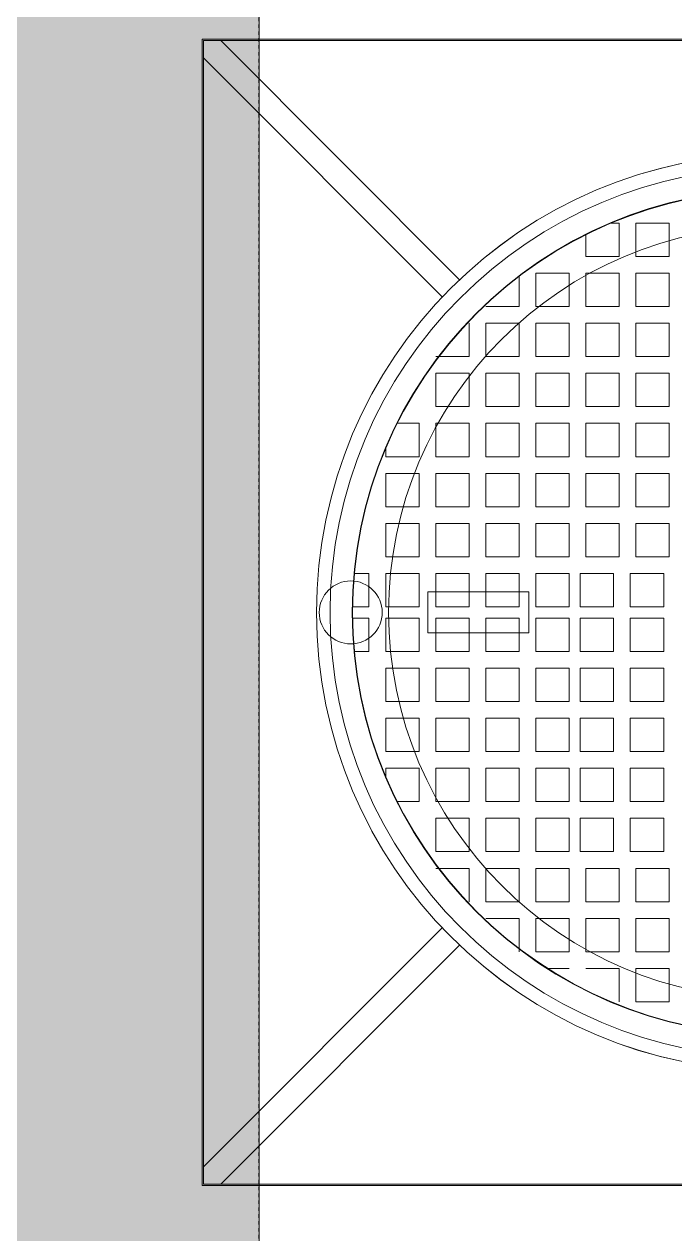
# Model space of a CAD drawing. Header units: millimetres. Extents: x 83532 to 228915, y -7302 to 22802.
# Drawn here: x 117824 to 118392, y 19693 to 20748 of the extents above; entities that cross this region are included whole.
import ezdxf

# ---------------------------------------------------------------- set-up
doc = ezdxf.new("R2010")
doc.units = ezdxf.units.MM
doc.linetypes.add('Dash', pattern=[6, 3, -3])
for name, color, linetype, lineweight in [('A-DETL-GENF-4', 7, 'Continuous', 18), ('A-FLOR-OVHD', 1, 'Dash', 18), ('G-IMPT', 8, 'Continuous', 18), ('M-EQPM', 50, 'Continuous', 18)]:
    doc.layers.add(name, color=color, linetype=linetype, lineweight=lineweight)

# ---------------------------------------------------------------- blocks, each defined once
blk = doc.blocks.new('TKTC_NAP THAM BE XLNT_260130 - TKTC_XREF_260130_NAP THAM BE XLNT_dwg_TTT-HOOD ACCESS - TTT-HOOD ACCESS-1904605-MB BỂ XLNT 2 HẦM 1-3399785-TKCS_BỂ XLNT - MẶT BẰNG NẮP BỂ')
at = {"layer": 'G-IMPT'}
blk.add_line((170, -311), (170, -311), dxfattribs=at)
at = {"layer": 'G-IMPT', "flags": 128}
for points in [[(133.8, 313.9), (133.8, 343.9), (103.8, 343.9), (103.8, 313.9), (133.8, 313.9), (133.8, 343.9), (103.8, 343.9), (103.8, 313.9), (133.8, 313.9), (103.8, 313.9), (103.8, 343.9), (133.8, 343.9), (133.8, 313.9), (103.8, 313.9), (103.8, 343.9), (133.8, 343.9)], [(156.8, 343.9), (148.8, 343.9), (148.8, 313.9), (178.8, 313.9), (178.8, 333.8), (178.8, 313.9), (148.8, 313.9), (148.8, 343.9), (156.8, 343.9), (148.8, 343.9), (148.8, 313.9), (178.8, 313.9), (178.8, 333.8), (178.8, 313.9), (148.8, 313.9), (148.8, 343.9)], [(133.8, 268.9), (133.8, 298.9), (103.8, 298.9), (103.8, 268.9), (133.8, 268.9), (133.8, 298.9), (103.8, 298.9), (103.8, 268.9), (133.8, 268.9), (133.8, 298.9), (103.8, 298.9), (103.8, 268.9), (133.8, 268.9), (103.8, 268.9), (103.8, 298.9), (133.8, 298.9), (133.8, 268.9), (103.8, 268.9), (103.8, 298.9), (133.8, 298.9), (133.8, 268.9), (103.8, 268.9), (103.8, 298.9), (133.8, 298.9)], [(178.8, 268.9), (178.8, 298.9), (148.8, 298.9), (148.8, 268.9), (178.8, 268.9), (178.8, 298.9), (148.8, 298.9), (148.8, 268.9), (178.8, 268.9), (178.8, 298.9), (148.8, 298.9), (148.8, 268.9), (178.8, 268.9), (148.8, 268.9), (148.8, 298.9), (178.8, 298.9), (178.8, 268.9), (148.8, 268.9), (148.8, 298.9), (178.8, 298.9), (178.8, 268.9), (148.8, 268.9), (148.8, 298.9), (178.8, 298.9)], [(223.8, 268.9), (223.8, 298.9), (193.8, 298.9), (193.8, 268.9), (223.8, 268.9), (223.8, 298.9), (193.8, 298.9), (193.8, 268.9), (223.8, 268.9), (223.8, 298.9), (193.8, 298.9), (193.8, 268.9), (223.8, 268.9), (193.8, 268.9), (193.8, 298.9), (223.8, 298.9)], [(133.8, 223.9), (103.8, 223.9), (103.8, 253.9), (133.8, 253.9), (133.8, 223.9), (103.8, 223.9), (103.8, 253.9), (133.8, 253.9), (133.8, 223.9), (103.8, 223.9), (103.8, 253.9), (133.8, 253.9), (133.8, 223.9), (103.8, 223.9), (103.8, 253.9), (133.8, 253.9)], [(178.8, 223.9), (148.8, 223.9), (148.8, 253.9), (178.8, 253.9), (178.8, 223.9), (148.8, 223.9), (148.8, 253.9), (178.8, 253.9), (178.8, 223.9), (148.8, 223.9), (148.8, 253.9), (178.8, 253.9), (178.8, 223.9), (148.8, 223.9), (148.8, 253.9), (178.8, 253.9)], [(223.8, 223.9), (193.8, 223.9), (193.8, 253.9), (223.8, 253.9), (223.8, 223.9), (193.8, 223.9), (193.8, 253.9), (223.8, 253.9), (223.8, 223.9), (193.8, 223.9), (193.8, 253.9), (223.8, 253.9)], [(268.8, 223.9), (238.8, 223.9), (238.8, 253.9), (268.8, 253.9), (268.8, 223.9), (238.8, 223.9), (238.8, 253.9), (268.8, 253.9)], [(283.8, 253.9), (283.8, 223.9), (313.8, 223.9), (283.8, 223.9), (283.8, 253.9), (283.8, 223.9), (313.8, 223.9), (283.8, 223.9)], [(133.8, 178.9), (133.8, 208.9), (103.8, 208.9), (103.8, 178.9), (133.8, 178.9), (133.8, 208.9), (103.8, 208.9), (103.8, 178.9), (133.8, 178.9), (133.8, 208.9), (103.8, 208.9), (103.8, 178.9), (133.8, 178.9), (133.8, 208.9), (103.8, 208.9), (103.8, 178.9), (133.8, 178.9), (133.8, 208.9), (103.8, 208.9), (103.8, 178.9), (133.8, 178.9), (133.8, 208.9), (103.8, 208.9), (103.8, 178.9), (133.8, 178.9), (103.8, 178.9), (103.8, 208.9), (133.8, 208.9), (133.8, 178.9), (103.8, 178.9), (103.8, 208.9), (133.8, 208.9)], [(178.8, 178.9), (148.8, 178.9), (148.8, 208.9), (178.8, 208.9), (178.8, 178.9), (148.8, 178.9), (148.8, 208.9), (178.8, 208.9), (178.8, 178.9), (148.8, 178.9), (148.8, 208.9), (178.8, 208.9), (178.8, 178.9), (148.8, 178.9), (148.8, 208.9), (178.8, 208.9)], [(223.8, 178.9), (223.8, 208.9), (193.8, 208.9), (193.8, 178.9), (223.8, 178.9), (223.8, 208.9), (193.8, 208.9), (193.8, 178.9), (223.8, 178.9), (223.8, 208.9), (193.8, 208.9), (193.8, 178.9), (223.8, 178.9), (223.8, 208.9), (193.8, 208.9), (193.8, 178.9), (223.8, 178.9), (223.8, 208.9), (193.8, 208.9), (193.8, 178.9), (223.8, 178.9), (223.8, 208.9), (193.8, 208.9), (193.8, 178.9), (223.8, 178.9), (193.8, 178.9), (193.8, 208.9), (223.8, 208.9), (223.8, 178.9), (193.8, 178.9), (193.8, 208.9), (223.8, 208.9)], [(268.8, 178.9), (238.8, 178.9), (238.8, 208.9), (268.8, 208.9), (268.8, 178.9), (238.8, 178.9), (238.8, 208.9), (268.8, 208.9), (268.8, 178.9), (238.8, 178.9), (238.8, 208.9), (268.8, 208.9), (268.8, 178.9), (238.8, 178.9), (238.8, 208.9), (268.8, 208.9)], [(313.8, 178.9), (313.8, 208.9), (283.8, 208.9), (283.8, 178.9), (313.8, 178.9), (313.8, 208.9), (283.8, 208.9), (283.8, 178.9), (313.8, 178.9), (313.8, 208.9), (283.8, 208.9), (283.8, 178.9), (313.8, 178.9), (313.8, 208.9), (283.8, 208.9), (283.8, 178.9), (313.8, 178.9), (313.8, 208.9), (283.8, 208.9), (283.8, 178.9), (313.8, 178.9), (283.8, 178.9), (283.8, 208.9), (313.8, 208.9)], [(133.8, 133.9), (103.8, 133.9), (103.8, 163.9), (133.8, 163.9), (133.8, 133.9), (103.8, 133.9), (103.8, 163.9), (133.8, 163.9), (133.8, 133.9), (103.8, 133.9), (103.8, 163.9), (133.8, 163.9), (133.8, 133.9), (103.8, 133.9), (103.8, 163.9), (133.8, 163.9), (133.8, 133.9), (103.8, 133.9), (103.8, 163.9), (133.8, 163.9), (133.8, 133.9), (103.8, 133.9), (103.8, 163.9), (133.8, 163.9), (133.8, 133.9), (103.8, 133.9), (103.8, 163.9), (133.8, 163.9), (133.8, 133.9), (103.8, 133.9), (103.8, 163.9), (133.8, 163.9)], [(178.8, 133.9), (148.8, 133.9), (148.8, 163.9), (178.8, 163.9), (178.8, 133.9), (148.8, 133.9), (148.8, 163.9), (178.8, 163.9)], [(223.8, 133.9), (193.8, 133.9), (193.8, 163.9), (223.8, 163.9), (223.8, 133.9), (193.8, 133.9), (193.8, 163.9), (223.8, 163.9), (223.8, 133.9), (193.8, 133.9), (193.8, 163.9), (223.8, 163.9), (223.8, 133.9), (193.8, 133.9), (193.8, 163.9), (223.8, 163.9), (223.8, 133.9), (193.8, 133.9), (193.8, 163.9), (223.8, 163.9), (223.8, 133.9), (193.8, 133.9), (193.8, 163.9), (223.8, 163.9), (223.8, 133.9), (193.8, 133.9), (193.8, 163.9), (223.8, 163.9), (223.8, 133.9), (193.8, 133.9), (193.8, 163.9), (223.8, 163.9)], [(268.8, 133.9), (238.8, 133.9), (238.8, 163.9), (268.8, 163.9), (268.8, 133.9), (238.8, 133.9), (238.8, 163.9), (268.8, 163.9)], [(313.8, 133.9), (313.8, 163.9), (283.8, 163.9), (283.8, 133.9), (313.8, 133.9), (313.8, 163.9), (283.8, 163.9), (283.8, 133.9), (313.8, 133.9), (283.8, 133.9), (283.8, 163.9), (313.8, 163.9), (313.8, 133.9), (283.8, 133.9), (283.8, 163.9), (313.8, 163.9)], [(348.7, 163.9), (328.8, 163.9), (328.8, 133.9), (358.8, 133.9), (358.8, 141.9), (358.8, 133.9), (328.8, 133.9), (328.8, 163.9), (348.7, 163.9), (328.8, 163.9), (328.8, 133.9), (358.8, 133.9), (358.8, 141.9), (358.8, 133.9), (328.8, 133.9), (328.8, 163.9)], [(133.8, 88.9), (133.8, 118.9), (103.8, 118.9), (103.8, 88.9), (133.8, 88.9), (133.8, 118.9), (103.8, 118.9), (103.8, 88.9), (133.8, 88.9), (133.8, 118.9), (103.8, 118.9), (103.8, 88.9), (133.8, 88.9), (103.8, 88.9), (103.8, 118.9), (133.8, 118.9)], [(178.8, 88.9), (178.8, 118.9), (148.8, 118.9), (148.8, 88.9), (178.8, 88.9), (178.8, 118.9), (148.8, 118.9), (148.8, 88.9), (178.8, 88.9), (178.8, 118.9), (148.8, 118.9), (148.8, 88.9), (178.8, 88.9), (148.8, 88.9), (148.8, 118.9), (178.8, 118.9)], [(223.8, 88.9), (223.8, 118.9), (193.8, 118.9), (193.8, 88.9), (223.8, 88.9), (223.8, 118.9), (193.8, 118.9), (193.8, 88.9), (223.8, 88.9), (193.8, 88.9), (193.8, 118.9), (223.8, 118.9)], [(268.8, 88.9), (268.8, 118.9), (238.8, 118.9), (238.8, 88.9), (268.8, 88.9), (268.8, 118.9), (238.8, 118.9), (238.8, 88.9), (268.8, 88.9), (268.8, 118.9), (238.8, 118.9), (238.8, 88.9), (268.8, 88.9), (238.8, 88.9), (238.8, 118.9), (268.8, 118.9)], [(313.8, 88.9), (313.8, 118.9), (283.8, 118.9), (283.8, 88.9), (313.8, 88.9), (313.8, 118.9), (283.8, 118.9), (283.8, 88.9), (313.8, 88.9), (313.8, 118.9), (283.8, 118.9), (283.8, 88.9), (313.8, 88.9), (313.8, 118.9), (283.8, 118.9), (283.8, 88.9), (313.8, 88.9), (313.8, 118.9), (283.8, 118.9), (283.8, 88.9), (313.8, 88.9), (283.8, 88.9), (283.8, 118.9), (313.8, 118.9)], [(358.8, 88.9), (358.8, 118.9), (328.8, 118.9), (328.8, 88.9), (358.8, 88.9), (328.8, 88.9), (328.8, 118.9), (358.8, 118.9), (358.8, 88.9), (328.8, 88.9), (328.8, 118.9), (358.8, 118.9), (358.8, 88.9), (328.8, 88.9), (328.8, 118.9), (358.8, 118.9), (358.8, 88.9), (328.8, 88.9), (328.8, 118.9), (358.8, 118.9), (358.8, 88.9), (328.8, 88.9), (328.8, 118.9), (358.8, 118.9)], [(133.8, 43.9), (133.8, 73.9), (103.8, 73.9), (103.8, 43.9), (133.8, 43.9), (133.8, 73.9), (103.8, 73.9), (103.8, 43.9), (133.8, 43.9), (103.8, 43.9), (103.8, 73.9), (133.8, 73.9), (133.8, 43.9), (103.8, 43.9), (103.8, 73.9), (133.8, 73.9)], [(178.8, 43.9), (148.8, 43.9), (148.8, 73.9), (178.8, 73.9), (178.8, 43.9), (148.8, 43.9), (148.8, 73.9), (178.8, 73.9), (178.8, 43.9), (148.8, 43.9), (148.8, 73.9), (178.8, 73.9), (178.8, 43.9), (148.8, 43.9), (148.8, 73.9), (178.8, 73.9)], [(223.8, 43.9), (193.8, 43.9), (193.8, 73.9), (223.8, 73.9), (223.8, 43.9), (193.8, 43.9), (193.8, 73.9), (223.8, 73.9)], [(268.8, 43.9), (238.8, 43.9), (238.8, 73.9), (268.8, 73.9), (268.8, 43.9), (238.8, 43.9), (238.8, 73.9), (268.8, 73.9)], [(313.8, 43.9), (313.8, 73.9), (283.8, 73.9), (283.8, 43.9), (313.8, 43.9), (313.8, 73.9), (283.8, 73.9), (283.8, 43.9), (313.8, 43.9), (283.8, 43.9), (283.8, 73.9), (313.8, 73.9), (313.8, 43.9), (283.8, 43.9), (283.8, 73.9), (313.8, 73.9)], [(358.8, 43.9), (358.8, 73.9), (328.8, 73.9), (328.8, 43.9), (358.8, 43.9), (358.8, 73.9), (328.8, 73.9), (328.8, 43.9), (358.8, 43.9), (358.8, 73.9), (328.8, 73.9), (328.8, 43.9), (358.8, 43.9), (328.8, 43.9), (328.8, 73.9), (358.8, 73.9)], [(138.8, -1.1), (108.8, -1.1), (108.8, 28.9), (138.8, 28.9), (138.8, -1.1), (108.8, -1.1), (108.8, 28.9), (138.8, 28.9)], [(183.8, -1.1), (153.8, -1.1), (153.8, 28.9), (183.8, 28.9), (183.8, -1.1), (153.8, -1.1), (153.8, 28.9), (183.8, 28.9)], [(223.8, -1.1), (223.8, 28.9), (193.8, 28.9), (193.8, -1.1), (223.8, -1.1), (223.8, 28.9), (193.8, 28.9), (193.8, -1.1), (223.8, -1.1), (193.8, -1.1), (193.8, 28.9), (223.8, 28.9), (223.8, -1.1), (193.8, -1.1), (193.8, 28.9), (223.8, 28.9)], [(268.8, -1.1), (238.8, -1.1), (238.8, 28.9), (268.8, 28.9), (268.8, -1.1), (238.8, -1.1), (238.8, 28.9), (268.8, 28.9), (268.8, -1.1), (238.8, -1.1), (238.8, 28.9), (268.8, 28.9)], [(313.8, -1.1), (283.8, -1.1), (283.8, 28.9), (313.8, 28.9), (313.8, -1.1), (283.8, -1.1), (283.8, 28.9), (313.8, 28.9), (313.8, -1.1), (283.8, -1.1), (283.8, 28.9), (313.8, 28.9), (313.8, -1.1), (283.8, -1.1), (283.8, 28.9), (313.8, 28.9)], [(358.8, -1.1), (328.8, -1.1), (328.8, 28.9), (358.8, 28.9), (358.8, -1.1), (328.8, -1.1), (328.8, 28.9), (358.8, 28.9), (358.8, -1.1), (328.8, -1.1), (328.8, 28.9), (358.8, 28.9), (358.8, -1.1), (328.8, -1.1), (328.8, 28.9), (358.8, 28.9)], [(387.2, 28.9), (373.8, 28.9), (373.8, -1.1), (388.8, -1.1), (373.8, -1.1), (373.8, 28.9), (387.2, 28.9), (373.8, 28.9), (373.8, -1.1), (388.8, -1.1), (373.8, -1.1), (373.8, 28.9)], [(138.8, -41.1), (108.8, -41.1), (108.8, -11.1), (138.8, -11.1), (138.8, -41.1), (108.8, -41.1), (108.8, -11.1), (138.8, -11.1), (138.8, -41.1), (108.8, -41.1), (108.8, -11.1), (138.8, -11.1), (138.8, -41.1), (108.8, -41.1), (108.8, -11.1), (138.8, -11.1), (138.8, -41.1), (108.8, -41.1), (108.8, -11.1), (138.8, -11.1), (138.8, -41.1), (108.8, -41.1), (108.8, -11.1), (138.8, -11.1), (138.8, -41.1), (108.8, -41.1), (108.8, -11.1), (138.8, -11.1), (138.8, -41.1), (108.8, -41.1), (108.8, -11.1), (138.8, -11.1), (138.8, -41.1), (108.8, -41.1), (108.8, -11.1), (138.8, -11.1), (138.8, -41.1), (108.8, -41.1), (108.8, -11.1), (138.8, -11.1), (138.8, -41.1), (108.8, -41.1), (108.8, -11.1), (138.8, -11.1)], [(183.8, -41.1), (153.8, -41.1), (153.8, -11.1), (183.8, -11.1), (183.8, -41.1), (153.8, -41.1), (153.8, -11.1), (183.8, -11.1), (183.8, -41.1), (153.8, -41.1), (153.8, -11.1), (183.8, -11.1), (183.8, -41.1), (153.8, -41.1), (153.8, -11.1), (183.8, -11.1), (183.8, -41.1), (153.8, -41.1), (153.8, -11.1), (183.8, -11.1), (183.8, -41.1), (153.8, -41.1), (153.8, -11.1), (183.8, -11.1), (183.8, -41.1), (153.8, -41.1), (153.8, -11.1), (183.8, -11.1), (183.8, -41.1), (153.8, -41.1), (153.8, -11.1), (183.8, -11.1), (183.8, -41.1), (153.8, -41.1), (153.8, -11.1), (183.8, -11.1), (183.8, -41.1), (153.8, -41.1), (153.8, -11.1), (183.8, -11.1), (183.8, -41.1), (153.8, -41.1), (153.8, -11.1), (183.8, -11.1)], [(223.8, -41.1), (193.8, -41.1), (193.8, -11.1), (223.8, -11.1)], [(268.8, -41.1), (238.8, -41.1), (238.8, -11.1), (268.8, -11.1), (268.8, -41.1), (238.8, -41.1), (238.8, -11.1), (268.8, -11.1)], [(313.8, -41.1), (313.8, -11.1), (283.8, -11.1), (283.8, -41.1), (313.8, -41.1), (313.8, -11.1), (283.8, -11.1), (283.8, -41.1), (313.8, -41.1), (313.8, -11.1), (283.8, -11.1), (283.8, -41.1), (313.8, -41.1), (283.8, -41.1), (283.8, -11.1), (313.8, -11.1)], [(358.8, -41.1), (358.8, -11.1), (328.8, -11.1), (328.8, -41.1), (358.8, -41.1), (358.8, -11.1), (328.8, -11.1), (328.8, -41.1), (358.8, -41.1), (358.8, -11.1), (328.8, -11.1), (328.8, -41.1), (358.8, -41.1), (328.8, -41.1), (328.8, -11.1), (358.8, -11.1)], [(388.8, -11.1), (373.8, -11.1), (373.8, -41.1), (387.2, -41.1), (373.8, -41.1), (373.8, -11.1), (388.8, -11.1), (373.8, -11.1), (373.8, -41.1), (387.2, -41.1), (373.8, -41.1), (373.8, -11.1)], [(138.8, -86.1), (138.8, -56.1), (108.8, -56.1), (108.8, -86.1), (138.8, -86.1), (138.8, -56.1), (108.8, -56.1), (108.8, -86.1), (138.8, -86.1), (138.8, -56.1), (108.8, -56.1), (108.8, -86.1), (138.8, -86.1), (138.8, -56.1), (108.8, -56.1), (108.8, -86.1), (138.8, -86.1), (108.8, -86.1), (108.8, -56.1), (138.8, -56.1), (138.8, -86.1), (108.8, -86.1), (108.8, -56.1), (138.8, -56.1), (138.8, -86.1), (108.8, -86.1), (108.8, -56.1), (138.8, -56.1), (138.8, -86.1), (108.8, -86.1), (108.8, -56.1), (138.8, -56.1)], [(183.8, -86.1), (183.8, -56.1), (153.8, -56.1), (153.8, -86.1), (183.8, -86.1), (183.8, -56.1), (153.8, -56.1), (153.8, -86.1), (183.8, -86.1), (183.8, -56.1), (153.8, -56.1), (153.8, -86.1), (183.8, -86.1), (183.8, -56.1), (153.8, -56.1), (153.8, -86.1), (183.8, -86.1), (153.8, -86.1), (153.8, -56.1), (183.8, -56.1), (183.8, -86.1), (153.8, -86.1), (153.8, -56.1), (183.8, -56.1), (183.8, -86.1), (153.8, -86.1), (153.8, -56.1), (183.8, -56.1), (183.8, -86.1), (153.8, -86.1), (153.8, -56.1), (183.8, -56.1)], [(223.8, -86.1), (193.8, -86.1), (193.8, -56.1), (223.8, -56.1), (223.8, -86.1), (193.8, -86.1), (193.8, -56.1), (223.8, -56.1), (223.8, -86.1), (193.8, -86.1), (223.8, -86.1), (193.8, -86.1)], [(268.8, -86.1), (238.8, -86.1), (238.8, -56.1), (268.8, -56.1), (268.8, -86.1), (238.8, -86.1), (238.8, -56.1), (268.8, -56.1), (268.8, -86.1), (238.8, -86.1), (238.8, -56.1), (268.8, -56.1)], [(313.8, -86.1), (313.8, -56.1), (283.8, -56.1), (283.8, -86.1), (313.8, -86.1), (313.8, -56.1), (283.8, -56.1), (283.8, -86.1), (313.8, -86.1), (313.8, -56.1), (283.8, -56.1), (283.8, -86.1), (313.8, -86.1), (313.8, -56.1), (283.8, -56.1), (283.8, -86.1), (313.8, -86.1), (283.8, -86.1), (283.8, -56.1), (313.8, -56.1)], [(358.8, -86.1), (328.8, -86.1), (328.8, -56.1), (358.8, -56.1), (358.8, -86.1), (328.8, -86.1), (328.8, -56.1), (358.8, -56.1), (358.8, -86.1), (328.8, -86.1), (328.8, -56.1), (358.8, -56.1), (358.8, -86.1), (328.8, -86.1), (328.8, -56.1), (358.8, -56.1), (358.8, -86.1), (328.8, -86.1), (328.8, -56.1), (358.8, -56.1), (358.8, -86.1), (328.8, -86.1), (328.8, -56.1), (358.8, -56.1)], [(138.8, -131.1), (138.8, -101.1), (108.8, -101.1), (108.8, -131.1), (138.8, -131.1), (138.8, -101.1), (108.8, -101.1), (108.8, -131.1), (138.8, -131.1), (138.8, -101.1), (108.8, -101.1), (108.8, -131.1), (138.8, -131.1), (138.8, -101.1), (108.8, -101.1), (108.8, -131.1), (138.8, -131.1), (138.8, -101.1), (108.8, -101.1), (108.8, -131.1), (138.8, -131.1), (138.8, -101.1), (108.8, -101.1), (108.8, -131.1), (138.8, -131.1), (138.8, -101.1), (108.8, -101.1), (108.8, -131.1), (138.8, -131.1), (108.8, -131.1), (108.8, -101.1), (138.8, -101.1)], [(183.8, -131.1), (183.8, -101.1), (153.8, -101.1), (153.8, -131.1), (183.8, -131.1), (183.8, -101.1), (153.8, -101.1), (153.8, -131.1), (183.8, -131.1), (183.8, -101.1), (153.8, -101.1), (153.8, -131.1), (183.8, -131.1), (183.8, -101.1), (153.8, -101.1), (153.8, -131.1), (183.8, -131.1), (183.8, -101.1), (153.8, -101.1), (153.8, -131.1), (183.8, -131.1), (183.8, -101.1), (153.8, -101.1), (153.8, -131.1), (183.8, -131.1), (183.8, -101.1), (153.8, -101.1), (153.8, -131.1), (183.8, -131.1), (153.8, -131.1), (153.8, -101.1), (183.8, -101.1)], [(223.8, -131.1), (193.8, -131.1), (193.8, -101.1), (223.8, -101.1), (223.8, -131.1), (193.8, -131.1), (193.8, -101.1), (223.8, -101.1), (223.8, -131.1), (193.8, -131.1), (193.8, -101.1), (223.8, -101.1), (223.8, -131.1), (193.8, -131.1), (193.8, -101.1), (223.8, -101.1), (223.8, -131.1), (193.8, -131.1), (193.8, -101.1), (223.8, -101.1), (223.8, -131.1), (193.8, -131.1), (193.8, -101.1), (223.8, -101.1), (223.8, -131.1), (193.8, -131.1), (193.8, -101.1), (223.8, -101.1), (223.8, -131.1), (193.8, -131.1), (193.8, -101.1), (223.8, -101.1)], [(268.8, -131.1), (268.8, -101.1), (238.8, -101.1), (238.8, -131.1), (268.8, -131.1), (268.8, -101.1), (238.8, -101.1), (238.8, -131.1), (268.8, -131.1), (268.8, -101.1), (238.8, -101.1), (238.8, -131.1), (268.8, -131.1), (268.8, -101.1), (238.8, -101.1), (238.8, -131.1), (268.8, -131.1), (268.8, -101.1), (238.8, -101.1), (238.8, -131.1), (268.8, -131.1), (268.8, -101.1), (238.8, -101.1), (238.8, -131.1), (268.8, -131.1), (268.8, -101.1), (238.8, -101.1), (238.8, -131.1), (268.8, -131.1), (238.8, -131.1), (238.8, -101.1), (268.8, -101.1)], [(313.8, -131.1), (313.8, -101.1), (283.8, -101.1), (283.8, -131.1), (313.8, -131.1), (283.8, -131.1), (283.8, -101.1), (313.8, -101.1), (313.8, -131.1), (283.8, -131.1), (283.8, -101.1), (313.8, -101.1)], [(358.8, -131.1), (358.8, -101.1), (328.8, -101.1), (328.8, -131.1), (358.8, -131.1), (328.8, -131.1), (328.8, -101.1), (358.8, -101.1), (358.8, -131.1), (328.8, -131.1), (328.8, -101.1), (358.8, -101.1), (358.8, -131.1), (328.8, -131.1), (328.8, -101.1), (358.8, -101.1)], [(138.8, -176.1), (108.8, -176.1), (108.8, -146.1), (138.8, -146.1), (138.8, -176.1), (108.8, -176.1), (108.8, -146.1), (138.8, -146.1), (138.8, -176.1), (108.8, -176.1), (108.8, -146.1), (138.8, -146.1), (138.8, -176.1), (108.8, -176.1), (108.8, -146.1), (138.8, -146.1), (138.8, -176.1), (108.8, -176.1), (108.8, -146.1), (138.8, -146.1), (138.8, -176.1), (108.8, -176.1), (108.8, -146.1), (138.8, -146.1), (138.8, -176.1), (108.8, -176.1), (108.8, -146.1), (138.8, -146.1), (138.8, -176.1), (108.8, -176.1), (108.8, -146.1), (138.8, -146.1), (138.8, -176.1), (108.8, -176.1), (108.8, -146.1), (138.8, -146.1)], [(183.8, -176.1), (153.8, -176.1), (153.8, -146.1), (183.8, -146.1), (183.8, -176.1), (153.8, -176.1), (153.8, -146.1), (183.8, -146.1), (183.8, -176.1), (153.8, -176.1), (153.8, -146.1), (183.8, -146.1), (183.8, -176.1), (153.8, -176.1), (153.8, -146.1), (183.8, -146.1), (183.8, -176.1), (153.8, -176.1), (153.8, -146.1), (183.8, -146.1), (183.8, -176.1), (153.8, -176.1), (153.8, -146.1), (183.8, -146.1), (183.8, -176.1), (153.8, -176.1), (153.8, -146.1), (183.8, -146.1), (183.8, -176.1), (153.8, -176.1), (153.8, -146.1), (183.8, -146.1), (183.8, -176.1), (153.8, -176.1), (153.8, -146.1), (183.8, -146.1)], [(223.8, -176.1), (223.8, -146.1), (193.8, -146.1), (193.8, -176.1), (223.8, -176.1), (223.8, -146.1), (193.8, -146.1), (193.8, -176.1), (223.8, -176.1), (193.8, -176.1), (193.8, -146.1), (223.8, -146.1), (223.8, -176.1), (193.8, -176.1), (193.8, -146.1), (223.8, -146.1), (223.8, -176.1), (193.8, -176.1), (193.8, -146.1), (223.8, -146.1), (223.8, -176.1), (193.8, -176.1), (193.8, -146.1), (223.8, -146.1), (223.8, -176.1), (193.8, -176.1), (193.8, -146.1), (223.8, -146.1), (223.8, -176.1), (193.8, -176.1), (193.8, -146.1), (223.8, -146.1), (223.8, -176.1), (193.8, -176.1), (193.8, -146.1), (223.8, -146.1), (223.8, -176.1), (193.8, -176.1), (193.8, -146.1), (223.8, -146.1), (223.8, -176.1), (193.8, -176.1), (193.8, -146.1), (223.8, -146.1), (223.8, -176.1), (193.8, -176.1), (193.8, -146.1), (223.8, -146.1)], [(268.8, -176.1), (238.8, -176.1), (238.8, -146.1), (268.8, -146.1), (268.8, -176.1), (238.8, -176.1), (238.8, -146.1), (268.8, -146.1), (268.8, -176.1), (238.8, -176.1), (238.8, -146.1), (268.8, -146.1), (268.8, -176.1), (238.8, -176.1), (238.8, -146.1), (268.8, -146.1), (268.8, -176.1), (238.8, -176.1), (238.8, -146.1), (268.8, -146.1), (268.8, -176.1), (238.8, -176.1), (238.8, -146.1), (268.8, -146.1), (268.8, -176.1), (238.8, -176.1), (238.8, -146.1), (268.8, -146.1), (268.8, -176.1), (238.8, -176.1), (238.8, -146.1), (268.8, -146.1), (268.8, -176.1), (238.8, -176.1), (238.8, -146.1), (268.8, -146.1), (268.8, -176.1), (238.8, -176.1), (238.8, -146.1), (268.8, -146.1)], [(313.8, -176.1), (283.8, -176.1), (283.8, -146.1), (313.8, -146.1), (313.8, -176.1), (283.8, -176.1), (283.8, -146.1), (313.8, -146.1), (313.8, -176.1), (283.8, -176.1), (283.8, -146.1), (313.8, -146.1), (313.8, -176.1), (283.8, -176.1), (283.8, -146.1), (313.8, -146.1)], [(358.8, -154.1), (358.8, -146.1), (328.8, -146.1), (328.8, -176.1), (348.7, -176.1), (328.8, -176.1), (328.8, -146.1), (358.8, -146.1), (358.8, -154.1), (358.8, -146.1), (328.8, -146.1), (328.8, -176.1), (348.7, -176.1), (328.8, -176.1), (328.8, -146.1), (358.8, -146.1)], [(138.8, -221.1), (108.8, -221.1), (108.8, -191.1), (138.8, -191.1), (138.8, -221.1), (108.8, -221.1), (108.8, -191.1), (138.8, -191.1), (138.8, -221.1), (108.8, -221.1), (108.8, -191.1), (138.8, -191.1), (138.8, -221.1), (108.8, -221.1), (108.8, -191.1), (138.8, -191.1)], [(183.8, -221.1), (153.8, -221.1), (153.8, -191.1), (183.8, -191.1), (183.8, -221.1), (153.8, -221.1), (153.8, -191.1), (183.8, -191.1), (183.8, -221.1), (153.8, -221.1), (153.8, -191.1), (183.8, -191.1), (183.8, -221.1), (153.8, -221.1), (153.8, -191.1), (183.8, -191.1)], [(223.8, -221.1), (223.8, -191.1), (193.8, -191.1), (193.8, -221.1), (223.8, -221.1), (223.8, -191.1), (193.8, -191.1), (193.8, -221.1), (223.8, -221.1), (223.8, -191.1), (193.8, -191.1), (193.8, -221.1), (223.8, -221.1), (223.8, -191.1), (193.8, -191.1), (193.8, -221.1), (223.8, -221.1), (223.8, -191.1), (193.8, -191.1), (193.8, -221.1), (223.8, -221.1), (223.8, -191.1), (193.8, -191.1), (193.8, -221.1), (223.8, -221.1), (223.8, -191.1), (193.8, -191.1), (193.8, -221.1), (223.8, -221.1), (223.8, -191.1), (193.8, -191.1), (193.8, -221.1), (223.8, -221.1), (193.8, -221.1), (193.8, -191.1), (223.8, -191.1), (223.8, -221.1), (193.8, -221.1), (193.8, -191.1), (223.8, -191.1), (223.8, -221.1), (193.8, -221.1), (193.8, -191.1), (223.8, -191.1), (223.8, -221.1), (193.8, -221.1), (193.8, -191.1), (223.8, -191.1), (223.8, -221.1), (193.8, -221.1), (193.8, -191.1), (223.8, -191.1), (223.8, -221.1), (193.8, -221.1), (193.8, -191.1), (223.8, -191.1), (223.8, -221.1), (193.8, -221.1), (193.8, -191.1), (223.8, -191.1), (223.8, -221.1), (193.8, -221.1), (193.8, -191.1), (223.8, -191.1)], [(268.8, -221.1), (238.8, -221.1), (238.8, -191.1), (268.8, -191.1), (268.8, -221.1), (238.8, -221.1), (238.8, -191.1), (268.8, -191.1), (268.8, -221.1), (238.8, -221.1), (238.8, -191.1), (268.8, -191.1), (268.8, -221.1), (238.8, -221.1), (238.8, -191.1), (268.8, -191.1), (268.8, -221.1), (238.8, -221.1), (238.8, -191.1), (268.8, -191.1), (268.8, -221.1), (238.8, -221.1), (238.8, -191.1), (268.8, -191.1), (268.8, -221.1), (238.8, -221.1), (238.8, -191.1), (268.8, -191.1), (268.8, -221.1), (238.8, -221.1), (238.8, -191.1), (268.8, -191.1), (268.8, -221.1), (238.8, -221.1), (238.8, -191.1), (268.8, -191.1), (268.8, -221.1), (238.8, -221.1), (238.8, -191.1), (268.8, -191.1)], [(313.8, -221.1), (313.8, -191.1), (283.8, -191.1), (283.8, -221.1), (313.8, -221.1), (283.8, -221.1), (283.8, -191.1), (313.8, -191.1), (313.8, -221.1), (283.8, -221.1), (283.8, -191.1), (313.8, -191.1), (313.8, -221.1), (283.8, -221.1), (283.8, -191.1), (313.8, -191.1), (313.8, -221.1), (283.8, -221.1), (283.8, -191.1), (313.8, -191.1), (313.8, -221.1), (283.8, -221.1), (283.8, -191.1), (313.8, -191.1)], [(133.8, -266.1), (133.8, -236.1), (103.8, -236.1), (103.8, -266.1), (133.8, -266.1), (133.8, -236.1), (103.8, -236.1), (103.8, -266.1), (133.8, -266.1), (133.8, -236.1), (103.8, -236.1), (103.8, -266.1), (133.8, -266.1), (133.8, -236.1), (103.8, -236.1), (103.8, -266.1), (133.8, -266.1), (133.8, -236.1), (103.8, -236.1), (103.8, -266.1), (133.8, -266.1), (133.8, -236.1), (103.8, -236.1), (103.8, -266.1), (133.8, -266.1), (133.8, -236.1), (103.8, -236.1), (103.8, -266.1), (133.8, -266.1), (133.8, -236.1), (103.8, -236.1), (103.8, -266.1), (133.8, -266.1), (133.8, -236.1), (103.8, -236.1), (103.8, -266.1), (133.8, -266.1), (133.8, -236.1), (103.8, -236.1), (103.8, -266.1), (133.8, -266.1), (103.8, -266.1), (103.8, -236.1), (133.8, -236.1), (133.8, -266.1), (103.8, -266.1), (103.8, -236.1), (133.8, -236.1)], [(178.8, -266.1), (148.8, -266.1), (148.8, -236.1), (178.8, -236.1), (178.8, -266.1), (148.8, -266.1), (148.8, -236.1), (178.8, -236.1), (178.8, -266.1), (148.8, -266.1), (148.8, -236.1), (178.8, -236.1), (178.8, -266.1), (148.8, -266.1), (148.8, -236.1), (178.8, -236.1), (178.8, -266.1), (148.8, -266.1), (148.8, -236.1), (178.8, -236.1), (178.8, -266.1), (148.8, -266.1), (148.8, -236.1), (178.8, -236.1)], [(223.8, -266.1), (223.8, -236.1), (193.8, -236.1), (193.8, -266.1), (223.8, -266.1), (223.8, -236.1), (193.8, -236.1), (193.8, -266.1), (223.8, -266.1), (193.8, -266.1), (193.8, -236.1), (223.8, -236.1), (223.8, -266.1), (193.8, -266.1), (193.8, -236.1), (223.8, -236.1), (223.8, -266.1), (193.8, -266.1), (193.8, -236.1), (223.8, -236.1), (223.8, -266.1), (193.8, -266.1), (193.8, -236.1), (223.8, -236.1), (223.8, -266.1), (193.8, -266.1), (193.8, -236.1), (223.8, -236.1), (223.8, -266.1), (193.8, -266.1), (193.8, -236.1), (223.8, -236.1), (223.8, -266.1), (193.8, -266.1), (193.8, -236.1), (223.8, -236.1), (223.8, -266.1), (193.8, -266.1), (193.8, -236.1), (223.8, -236.1), (223.8, -266.1), (193.8, -266.1), (193.8, -236.1), (223.8, -236.1), (223.8, -266.1), (193.8, -266.1), (193.8, -236.1), (223.8, -236.1)], [(268.8, -266.1), (238.8, -266.1), (238.8, -236.1), (268.8, -236.1), (268.8, -266.1), (238.8, -266.1), (238.8, -236.1), (268.8, -236.1), (268.8, -266.1), (238.8, -266.1), (238.8, -236.1), (268.8, -236.1), (268.8, -266.1), (238.8, -266.1), (238.8, -236.1), (268.8, -236.1), (268.8, -266.1), (238.8, -266.1), (238.8, -236.1), (268.8, -236.1), (268.8, -266.1), (238.8, -266.1), (238.8, -236.1), (268.8, -236.1), (268.8, -266.1), (238.8, -266.1), (238.8, -236.1), (268.8, -236.1), (268.8, -266.1), (238.8, -266.1), (238.8, -236.1), (268.8, -236.1)], [(313.8, -236.1), (283.8, -236.1), (283.8, -266.1), (283.8, -236.1), (313.8, -236.1), (283.8, -236.1), (283.8, -266.1), (283.8, -236.1)], [(133.8, -311.1), (133.8, -281.1), (103.8, -281.1), (103.8, -311.1), (133.8, -311.1), (133.8, -281.1), (103.8, -281.1), (103.8, -311.1), (133.8, -311.1), (103.8, -311.1), (133.8, -311.1), (103.8, -311.1), (133.8, -311.1), (103.8, -311.1), (103.8, -281.1), (133.8, -281.1), (133.8, -311.1), (103.8, -311.1), (103.8, -281.1), (133.8, -281.1)], [(178.8, -311.1), (178.8, -281.1), (148.8, -281.1), (148.8, -311.1), (178.8, -311.1), (178.8, -281.1), (148.8, -281.1), (148.8, -311.1), (178.8, -311.1), (178.8, -281.1), (148.8, -281.1), (148.8, -311.1), (178.8, -311.1), (178.8, -281.1), (148.8, -281.1), (148.8, -311.1), (178.8, -311.1), (148.8, -311.1), (178.8, -311.1), (148.8, -311.1)], [(223.8, -311.1), (193.8, -311.1), (193.8, -281.1), (223.8, -281.1), (223.8, -311.1), (193.8, -311.1), (193.8, -281.1), (223.8, -281.1), (223.8, -311.1), (193.8, -311.1), (193.8, -281.1), (223.8, -281.1), (223.8, -311.1), (193.8, -311.1), (193.8, -281.1), (223.8, -281.1), (223.8, -311.1), (193.8, -311.1), (193.8, -281.1), (223.8, -281.1), (223.8, -311.1), (193.8, -311.1), (193.8, -281.1), (223.8, -281.1), (223.8, -311.1), (193.8, -311.1), (193.8, -281.1), (223.8, -281.1), (223.8, -311.1), (193.8, -311.1), (193.8, -281.1), (223.8, -281.1), (223.8, -311.1), (193.8, -311.1), (193.8, -281.1), (223.8, -281.1), (223.8, -311.1), (193.8, -311.1), (193.8, -281.1), (223.8, -281.1), (223.8, -311.1), (193.8, -311.1), (193.8, -281.1), (223.8, -281.1), (223.8, -311.1), (193.8, -311.1), (193.8, -281.1), (223.8, -281.1)], [(268.8, -281.1), (238.8, -281.1), (238.8, -311.1), (238.8, -281.1), (268.8, -281.1), (238.8, -281.1), (238.8, -311.1), (238.8, -281.1)], [(133.8, -356.1), (133.8, -326.1), (103.8, -326.1), (103.8, -356.1), (133.8, -356.1), (103.8, -356.1), (103.8, -326.1), (133.8, -326.1), (133.8, -356.1), (103.8, -356.1), (103.8, -326.1), (133.8, -326.1), (133.8, -356.1), (103.8, -356.1), (103.8, -326.1), (133.8, -326.1)], [(178.8, -326.1), (148.8, -326.1), (148.8, -356.1), (148.8, -326.1), (178.8, -326.1), (148.8, -326.1), (148.8, -356.1), (148.8, -326.1)], [(213.7, -326.1), (193.8, -326.1)]]:
    blk.add_lwpolyline(points, close=True, dxfattribs=at)
blk.add_lwpolyline([(268.8, 268.9), (238.8, 268.9), (238.8, 296.4)], dxfattribs=at)
at = {"layer": 'G-IMPT'}
for radius in [412.1, 400, 380]:
    blk.add_circle((8.8, -6.1), radius, dxfattribs=at)
blk = doc.blocks.new('TKTC_NAP THAM BE XLNT_260130 - TKTC_XREF_260130_NAP THAM BE XLNT_dwg_NAP THAM-3399787-TKCS_BỂ XLNT - MẶT BẰNG NẮP BỂ')
at = {"layer": 'G-IMPT'}
for p, q in [((585367.8, -154748.9), (585576.3, -154540.3)), ((585591.4, -154555.4), (585382.9, -154764)), ((585591.4, -155522.9), (585382.9, -155314.4)), ((585367.8, -155329.5), (585576.3, -155538))]:
    blk.add_line(p, q, dxfattribs=at)
at = {"layer": 'G-IMPT', "flags": 128}
for points in [[(584592.6, -155539.2), (585592.6, -155539.2), (585592.6, -154539.2), (584592.6, -154539.2)], [(585591.4, -154540.3), (584593.7, -154540.3), (584593.7, -155538), (585591.4, -155538)], [(585307.2, -155021.2), (585395.4, -155021.2), (585395.4, -155057.1), (585307.2, -155057.1)]]:
    blk.add_lwpolyline(points, close=True, dxfattribs=at)
at = {"layer": 'G-IMPT'}
for centre, radius in [((585092.6, -155039.2), 400), ((585092.6, -155039.2), 368.5), ((585092.6, -155039.2), 337.1), ((585462.8, -155039.2), 27.5)]:
    blk.add_circle(centre, radius, dxfattribs=at)
at = {"xscale": 0.9707134767847465, "yscale": 0.9707134767847465, "zscale": 0.9707134767847465}
blk.add_blockref('TKTC_NAP THAM BE XLNT_260130 - TKTC_XREF_260130_NAP THAM BE XLNT_dwg_TTT-HOOD ACCESS - TTT-HOOD ACCESS-1904605-MB BỂ XLNT 2 HẦM 1-3399785-TKCS_BỂ XLNT - MẶT BẰNG NẮP BỂ', (585084, -155033.3), dxfattribs=at)
blk = doc.blocks.new('TKTC_NAP THAM BE XLNT_260130 - TKTC_XREF_260130_NAP THAM BE XLNT_dwg-3399784-TKCS_BỂ XLNT - MẶT BẰNG NẮP BỂ')
at = {"layer": 'G-IMPT', "flags": 128}
for points in [[(90078.1, 14387.9), (89828.1, 14387.9), (89828.1, 19937.9), (90078.1, 19937.9)], [(90078.1, 19937.9), (91777.7, 19937.9), (91777.7, 14387.9), (90078.1, 14387.9)]]:
    blk.add_lwpolyline(points, close=True, dxfattribs=at)
at = {"extrusion": (0, 0, -1), "zscale": -1}
blk.add_blockref('TKTC_NAP THAM BE XLNT_260130 - TKTC_XREF_260130_NAP THAM BE XLNT_dwg_NAP THAM-3399787-TKCS_BỂ XLNT - MẶT BẰNG NẮP BỂ', (-675620.7, 174425.5), dxfattribs=at)
blk = doc.blocks.new('TKTC_NAP THAM BE XLNT_260130 - NẮP THĂM BỂ XLNT-2335565-TKCS_BỂ XLNT - MẶT BẰNG NẮP BỂ')
blk.add_blockref('TKTC_NAP THAM BE XLNT_260130 - TKTC_XREF_260130_NAP THAM BE XLNT_dwg-3399784-TKCS_BỂ XLNT - MẶT BẰNG NẮP BỂ', (-83427.6, -14087.9))

msp = doc.modelspace()

# ---------------------------------------------------------------- hatches: boundary and pattern name
at = {"layer": 'A-DETL-GENF-4'}
h = msp.add_hatch(color=256, dxfattribs=at)
h.paths.add_polyline_path([(119304.1, 14936.9), (126528.8, 14936.9), (126528.8, 21087.2), (111378.8, 21087.2), (111378.8, 14936.9), (119185.6, 14936.9)])
h.paths.add_polyline_path([(111678.8, 15236.9), (111678.8, 16336.3), (115778.8, 16336.3), (115778.8, 15236.9), (113078.8, 15236.9)])
h.paths.add_polyline_path([(125522.5, 15236.9), (125028.8, 15236.9), (125028.8, 17536.9), (126228.8, 17536.9), (126228.8, 15236.9), (126226, 15236.9)])
h.paths.add_polyline_path([(118128.5, 15236.9), (118028.8, 15236.9), (118028.8, 20787.2), (119713.8, 20787.2), (119713.8, 15236.9), (119063.5, 15236.9)])
h.paths.add_polyline_path([(121166.6, 15236.9), (119963.8, 15236.9), (119963.8, 20787.2), (122978.8, 20787.2), (122978.8, 15236.9)])
h.paths.add_polyline_path([(116078.8, 15236.9), (116078.8, 20787.2), (117778.8, 20787.2), (117778.8, 15236.9)])
h.paths.add_polyline_path([(124778.8, 15236.9), (123228.8, 15236.9), (123228.8, 17536.9), (124778.8, 17536.9), (124778.8, 15286.9)])
h.paths.add_polyline_path([(114348.8, 16636.3), (113328.8, 16636.3), (113328.8, 19036.9), (114428.8, 19036.9), (114428.8, 16636.3)])
h.paths.add_polyline_path([(112091.4, 16636.3), (111678.8, 16636.3), (111678.8, 20786.9), (113078.8, 20786.9), (113078.8, 16636.3)])
h.paths.add_polyline_path([(115778.8, 16636.3), (114678.8, 16636.3), (114678.8, 19036.9), (115778.8, 19036.9), (115778.8, 17081.8)])
h.paths.add_polyline_path([(124321.3, 17786.9), (123228.8, 17786.9), (123228.8, 20787.2), (126228.8, 20787.2), (126228.8, 17786.9), (124778.8, 17786.9)])
h.paths.add_polyline_path([(115778.8, 19286.9), (113328.8, 19286.9), (113328.8, 20786.9), (115778.8, 20786.9)])

# ---------------------------------------------------------------- linework, layer by layer
at = {"layer": 'A-FLOR-OVHD'}
msp.add_line((118028.8, 15236.9), (118028.8, 20787.2), dxfattribs=at)

# ---------------------------------------------------------------- block references
at = {"layer": 'M-EQPM'}
msp.add_blockref('TKTC_NAP THAM BE XLNT_260130 - NẮP THĂM BỂ XLNT-2335565-TKCS_BỂ XLNT - MẶT BẰNG NẮP BỂ', (111378.8, 14936.6), dxfattribs=at)

doc.saveas('drawing.dxf')
